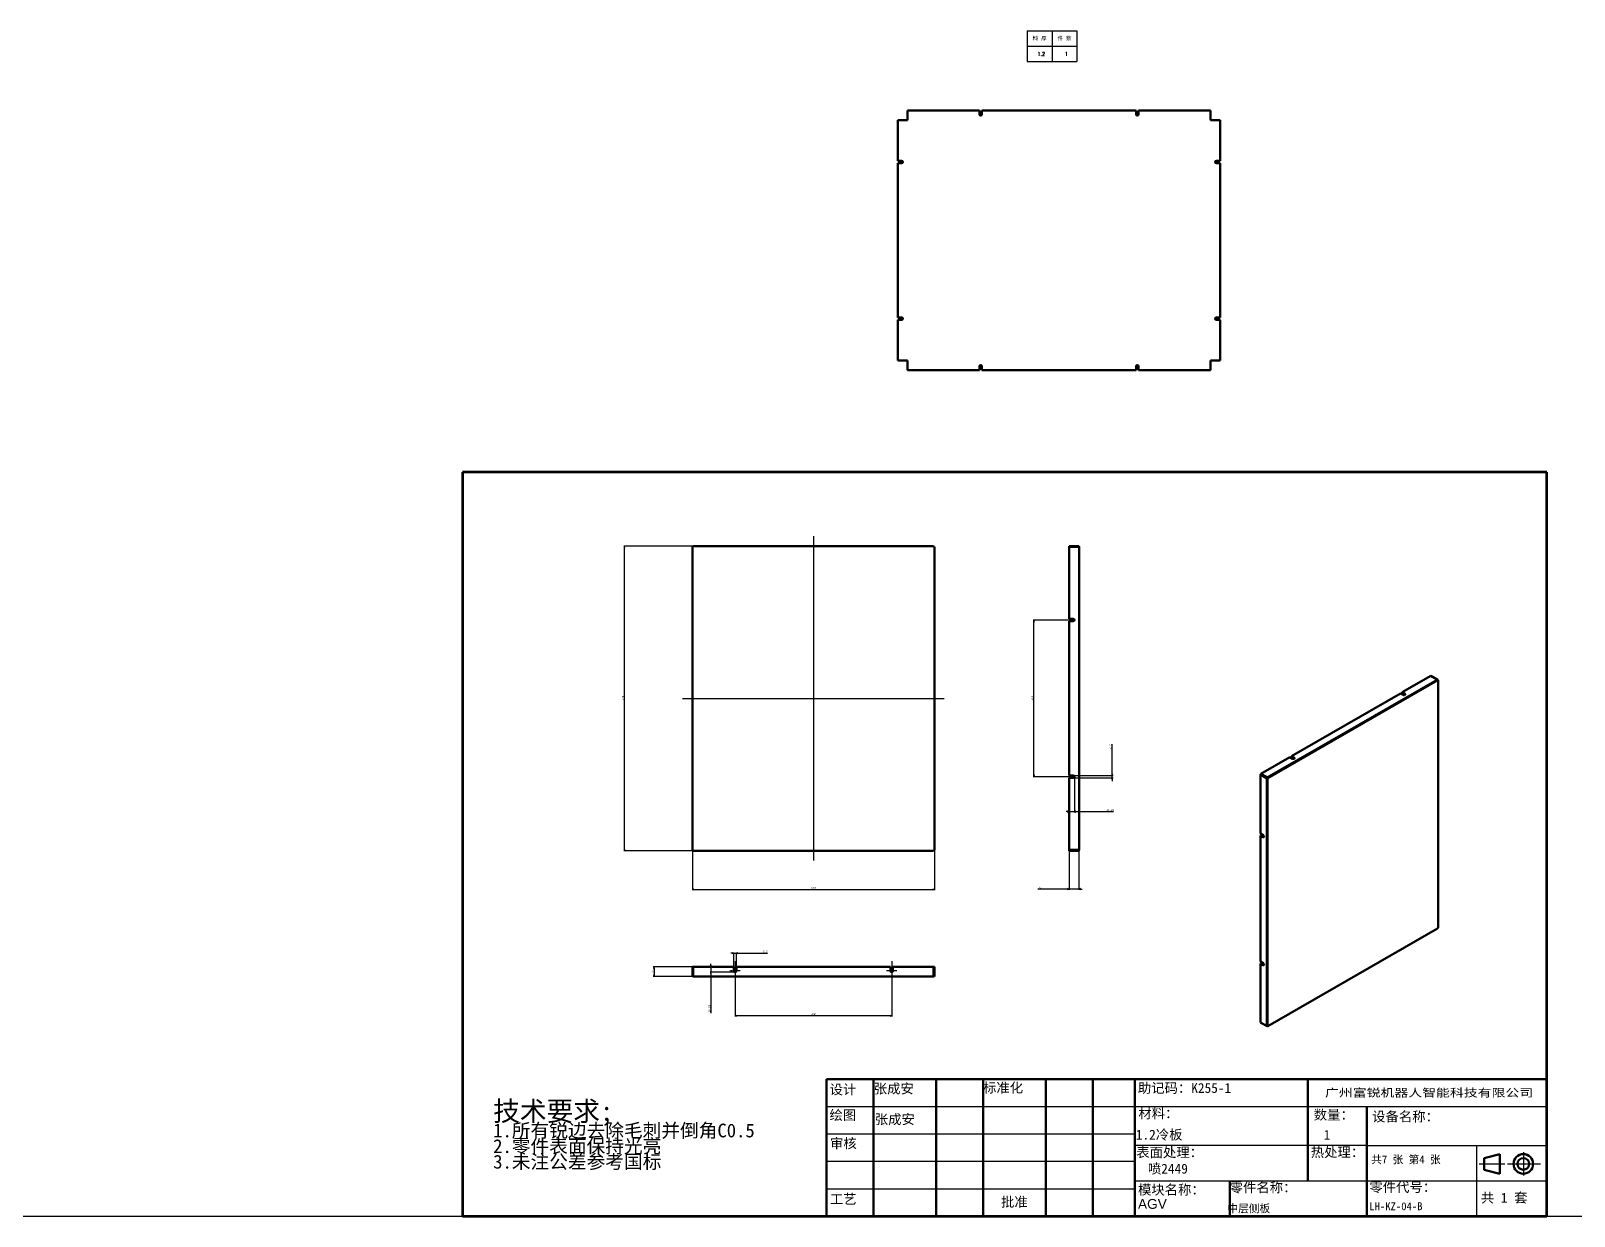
# Model space of a CAD drawing. Header units: millimetres. Extents: x 2989 to 98346, y -14444 to 9701.
# Drawn here: x 16456 to 20398, y 6378 to 9405 of the extents above; entities that cross this region are included whole.
import ezdxf
from ezdxf.enums import TextEntityAlignment as Align

# ---------------------------------------------------------------- set-up
doc = ezdxf.new("R2010")
doc.units = ezdxf.units.MM
doc.linetypes.add('CHAIN', pattern=[0.3543, 0.2362, -0.0295, 0.0591, -0.0295])
for name, color, linetype, lineweight, true_color in [('中心标记 (ISO)', 1, 'Continuous', 25, 0xff0000), ('中心线 (ISO)', 1, 'Continuous', 25, 0xff0000), ('尺寸 (ISO)', 5, 'Continuous', 25, 0x0000ff)]:
    doc.layers.add(name, color=color, linetype=linetype, lineweight=lineweight, true_color=true_color)
for name, color, linetype, lineweight in [('可见 (ISO)', 7, 'Continuous', 50), ('可见窄的 (ISO)', 7, 'Continuous', 35), ('图框 (ISO)', 7, 'Continuous', 70), ('标题 (ISO)', 7, 'Continuous', 50), ('符号 (ISO)', 7, 'Continuous', 25)]:
    doc.layers.add(name, color=color, linetype=linetype, lineweight=lineweight)
doc.styles.add('DIM', font='txt.shx', dxfattribs={"width": 0.8, "bigfont": 'bigfont.shx'})
doc.styles.get("Standard").update_dxf_attribs({"font": 'arial.ttf'})
doc.styles.add('文本样式126', font='simfang.ttf', dxfattribs={"width": 1.3})
doc.styles.add('文本样式19', font='tahoma.ttf')
doc.styles.add('文本样式91', font='simfang.ttf')
doc.styles.add('注释文本 (ISO)', font='simfang.ttf')
doc.dimstyles.new('默认 (GB)', dxfattribs={"dimscale": 2, "dimtxt": 2.5, "dimasz": 2, "dimexe": 1, "dimexo": 0, "dimgap": 0.75, "dimtad": 1, "dimtoh": 1, "dimrnd": 1e-08, "dimdsep": 46, "dimtxsty": '注释文本 (ISO)', "dimblk": 'Filled-2', "dimcen": 0.09, "dimdle": 10, "dimclrd": 256, "dimclre": 256, "dimclrt": 256, "dimaunit": 1, "dimadec": 3, "dimazin": 2, "dimtfac": 0.52, "dimtmove": 0, "dimatfit": 3, "dimldrblk": 'Filled-1', "dimfxl": 0, "dimtolj": 1, "dimlwd": -1, "dimlwe": -1, "dimarcsym": 0})

# ---------------------------------------------------------------- blocks, each defined once
blk = doc.blocks.new('图框 A3-A4')
at = {"layer": '图框 (ISO)'}
for p, q in [((287, 200), (10, 200)), ((10, 200), (10, 10)), ((287, 10), (287, 200)), ((10, 10), (287, 10))]:
    blk.add_line(p, q, dxfattribs=at)
blk = doc.blocks.new('标题栏 GB1')
at = {"layer": '标题 (ISO)'}
for p, q in [((194.57, 65.23), (194.57, 72.23)), ((194.57, 72.23), (378.57, 72.23)), ((206.57, 65.23), (206.57, 72.23)), ((222.57, 65.23), (222.57, 72.23)), ((234.57, 65.23), (234.57, 72.23)), ((250.57, 65.23), (250.57, 72.23)), ((262.57, 65.23), (262.57, 72.23)), ((273.31, 65.23), (273.31, 72.23)), ((317.57, 65.23), (317.57, 72.23)), ((378.57, 72.23), (378.57, 65.23)), ((194.57, 37.23), (194.57, 65.23)), ((206.57, 37.23), (206.57, 65.23)), ((222.57, 44.23), (222.57, 65.23)), ((234.57, 37.23), (234.57, 65.23)), ((250.57, 37.23), (250.57, 65.23)), ((262.57, 37.23), (262.57, 65.23)), ((273.31, 65.23), (273.31, 37.23)), ((317.57, 55.23), (317.57, 65.23)), ((378.57, 65.23), (378.57, 37.23)), ((317.57, 55.23), (317.57, 46.23)), ((366.57, 53.06), (362.57, 52.06)), ((362.57, 52.06), (362.57, 49.06)), ((366.57, 48.06), (366.57, 53.06)), ((362.57, 49.06), (366.57, 48.06)), ((222.57, 44.23), (222.57, 37.23)), ((297.57, 46.23), (297.57, 37.23)), ((378.57, 37.23), (194.57, 37.23))]:
    blk.add_line(p, q, dxfattribs=at)
at = {"layer": '标题 (ISO)', "lineweight": 25}
for p, q in [((194.57, 65.23), (273.31, 65.23)), ((273.31, 65.23), (378.57, 65.23)), ((194.57, 58.23), (273.31, 58.23)), ((332.57, 55.23), (273.31, 55.23)), ((332.57, 55.23), (378.57, 55.23)), ((360.57, 55.23), (360.57, 46.23)), ((372.58, 53.56), (372.58, 47.56)), ((194.57, 51.23), (273.31, 51.23)), ((361.32, 50.56), (367.88, 50.56)), ((368.55, 50.56), (370.07, 50.56)), ((370.07, 50.56), (376.97, 50.56)), ((194.57, 44.23), (273.31, 44.23)), ((273.31, 46.23), (378.57, 46.23)), ((360.57, 46.23), (360.57, 37.23))]:
    blk.add_line(p, q, dxfattribs=at)
at = {"layer": '标题 (ISO)', "lineweight": 50}
blk.add_line((332.57, 65.23), (332.57, 37.23), dxfattribs=at)
at = {"layer": '标题 (ISO)'}
for radius in [2.5, 1.5]:
    blk.add_circle((372.57, 50.56), radius, dxfattribs=at)
at = {"layer": '标题 (ISO)', "style": '文本样式126', "width": 1.3}
blk.add_text('广州富锐机器人智能科技有限公司', height=2, dxfattribs=at).set_placement((348.5, 68.73), align=Align.MIDDLE_CENTER)
at = {"layer": '标题 (ISO)', "char_height": 2.5, "style": '注释文本 (ISO)'}
for s, insert, attachment_point in [('\\f仿宋|b0|i0;设计', (195.38, 70.83), 1), ('张成安', (206.66, 71.05), 1), ('\\f仿宋|b0|i0;标准化', (234.57, 71.28), 1), ('助记码：K255-1', (274.11, 71.21), 1), ('\\f仿宋|b0|i0;绘图', (195.35, 64.28), 1), ('张成安', (206.92, 63.22), 1), ('\\f仿宋|b0|i0;材料：', (274.24, 64.72), 1), ('\\f仿宋|b0|i0;数量：', (319.04, 64.37), 1), ('\\f仿宋|b0|i0;审核', (195.48, 57.07), 1), ('\\f仿宋|b0|i0;热处理：', (318.29, 54.82), 1), ('\\f仿宋|b0|i0;零件名称：', (297.57, 45.8), 1), ('\\f仿宋|b0|i0;零件代号：', (333.25, 45.9), 1), ('\\f仿宋|b0|i0;批准', (242.57, 40.73), 5)]:
    blk.add_mtext(s, dxfattribs=dict(at, insert=insert, attachment_point=attachment_point))
at = {"layer": '标题 (ISO)', "char_height": 2.5, "attachment_point": 1, "style": '注释文本 (ISO)'}
for s, insert, line_spacing_factor in [('设备名称：\\P', (333.96, 63.91), 0.856364), ('模块名称：\\P\\fArial|b0|i0;\\H2.5000;AGV', (274.14, 45.23), 0.872369)]:
    blk.add_mtext(s, dxfattribs=dict(at, insert=insert, line_spacing_factor=line_spacing_factor))
at = {"layer": '标题 (ISO)', "attachment_point": 1, "style": '注释文本 (ISO)'}
for s, insert, char_height, width in [('\\f仿宋|b0|i0;表面处理：', (273.7, 54.78), 2.5, 18.7135), ('\\f仿宋|b0|i0;\\H2.0000;共7 张 第4 张', (333.72, 52.69), 2, 27.2374), ('  共 1 套', (358.32, 43.18), 2.5, 17.7919), ('\\f仿宋|b0|i0;工艺', (195.45, 42.85), 2.5, 7.4854)]:
    blk.add_mtext(s, dxfattribs=dict(at, insert=insert, char_height=char_height, width=width))
at = {"layer": '标题 (ISO)'}
for tag, p, height, style in [('材料_001', (273.59, 56.78), 2.5, '注释文本 (ISO)'), ('零件代号_001', (297.34, 38.16), 2, '文本样式91'), ('描述_001', (333.22, 38.74), 2, '文本样式91')]:
    blk.add_attdef(tag, p, '', height=height, dxfattribs=dict(at, style=style))
at = {"layer": '标题 (ISO)', "style": '文本样式91'}
blk.add_attdef('热处理', text='', height=2, dxfattribs=at).set_placement((318.2, 50.63), align=Align.TOP_LEFT)
at = {"layer": '标题 (ISO)', "style": '文本样式19'}
for tag, p in [('工程核准人', (256.57, 40.73)), ('工程批准日期', (267.94, 40.73))]:
    blk.add_attdef(tag, text='', height=1, dxfattribs=at).set_placement(p, align=Align.MIDDLE_CENTER)
blk = doc.blocks.new('Filled-2')
at = {"color": 0}
for p, q in [((0, 0), (-1, 0.25)), ((-1, 0.25), (-1, -0.25)), ((-1, 0), (0, 0)), ((-1, -0.25), (0, 0))]:
    blk.add_line(p, q, dxfattribs=at)
at = {"color": 0, "flags": 128}
blk.add_lwpolyline([(-1, -0.25), (0, 0), (-1, 0.25), (-1, -0.25)], dxfattribs=at)
at = {"color": 0}
blk.add_solid([(-1, -0.25), (0, 0), (-1, 0.25), (-1, -0.25)], dxfattribs=at)
blk = doc.blocks.new('*D111')
at = {"layer": 'Defpoints', "color": 0, "transparency": 16777216}
for p in [(18146, 7313.8), (18764, 7313.8), (18764, 7212.5)]:
    blk.add_point(p, dxfattribs=at)
at = {"layer": '尺寸 (ISO)', "transparency": 16777216}
for p, q in [((18146, 7313.8), (18146, 7210.5)), ((18764, 7313.8), (18764, 7210.5)), ((18150, 7212.5), (18760, 7212.5))]:
    blk.add_line(p, q, dxfattribs=at)
at = {"layer": '尺寸 (ISO)', "transparency": 16777216, "xscale": 4, "yscale": 4, "zscale": 4, "rotation": 180}
blk.add_blockref('Filled-2', (18146, 7212.5), dxfattribs=at)
at = {"layer": '尺寸 (ISO)', "transparency": 16777216, "xscale": 4, "yscale": 4, "zscale": 4}
blk.add_blockref('Filled-2', (18764, 7212.5), dxfattribs=at)
at = {"layer": '尺寸 (ISO)', "transparency": 16777216, "insert": (18449.9, 7219.1), "char_height": 5, "attachment_point": 1, "style": '注释文本 (ISO)'}
blk.add_mtext('\\A1;618', dxfattribs=at)
blk = doc.blocks.new('Filled-1')
at = {"color": 0}
for p, q in [((0, 0), (-1, 0.125)), ((-1, 0.125), (-1, -0.125)), ((-1, 0), (0, 0)), ((-1, -0.125), (0, 0))]:
    blk.add_line(p, q, dxfattribs=at)
at = {"color": 0, "flags": 128}
blk.add_lwpolyline([(-1, -0.125), (0, 0), (-1, 0.125), (-1, -0.125)], dxfattribs=at)
at = {"color": 0}
blk.add_solid([(-1, -0.125), (0, 0), (-1, 0.125), (-1, -0.125)], dxfattribs=at)
blk = doc.blocks.new('*D112')
at = {"layer": 'Defpoints', "color": 0, "transparency": 16777216}
for p in [(17972.4, 8089.4), (18148.4, 8089.4), (18148.4, 7311.4)]:
    blk.add_point(p, dxfattribs=at)
at = {"layer": '尺寸 (ISO)', "transparency": 16777216}
for p, q in [((18148.4, 8089.4), (17970.4, 8089.4)), ((17972.4, 7315.4), (17972.4, 8085.4)), ((18148.4, 7311.4), (17970.4, 7311.4))]:
    blk.add_line(p, q, dxfattribs=at)
at = {"layer": '尺寸 (ISO)', "transparency": 16777216, "xscale": 4, "yscale": 4, "zscale": 4}
for p, rotation in [((17972.4, 8089.4), 90), ((17972.4, 7311.4), 270)]:
    blk.add_blockref('Filled-2', p, dxfattribs=dict(at, rotation=rotation))
at = {"layer": '尺寸 (ISO)', "transparency": 16777216, "insert": (17965.8, 7695.4), "char_height": 5, "attachment_point": 1, "rotation": 90, "style": '注释文本 (ISO)'}
blk.add_mtext('\\A1;778', dxfattribs=at)
blk = doc.blocks.new('*D113')
at = {"layer": 'Defpoints', "color": 0, "transparency": 16777216}
for p in [(18048, 6989.7), (18148, 7014.7), (18148.4, 6989.7)]:
    blk.add_point(p, dxfattribs=at)
at = {"layer": '尺寸 (ISO)', "transparency": 16777216}
for p, q in [((18148, 7014.7), (18046, 7014.7)), ((18148.4, 6989.7), (18046, 6989.7)), ((18048, 7010.7), (18048, 6993.7))]:
    blk.add_line(p, q, dxfattribs=at)
at = {"layer": '尺寸 (ISO)', "transparency": 16777216, "xscale": 4, "yscale": 4, "zscale": 4}
for p, rotation in [((18048, 7014.7), 90), ((18048, 6989.7), 270)]:
    blk.add_blockref('Filled-2', p, dxfattribs=dict(at, rotation=rotation))
at = {"layer": '尺寸 (ISO)', "transparency": 16777216, "insert": (18041.4, 6998.9), "char_height": 5, "attachment_point": 1, "rotation": 90, "style": '注释文本 (ISO)'}
blk.add_mtext('\\A1;25', dxfattribs=at)
blk = doc.blocks.new('*D114')
at = {"layer": 'Defpoints', "color": 0, "transparency": 16777216}
for p in [(18193.1, 7001.4), (18228.2, 7014.7), (18255, 7001.4)]:
    blk.add_point(p, dxfattribs=at)
at = {"layer": '尺寸 (ISO)', "transparency": 16777216}
for p, q in [((18193.1, 7018.7), (18193.1, 7022.7)), ((18255, 7001.4), (18191.1, 7001.4)), ((18193.1, 7014.7), (18193.1, 7001.4)), ((18193.1, 6997.4), (18193.1, 6896.5))]:
    blk.add_line(p, q, dxfattribs=at)
at = {"layer": '尺寸 (ISO)', "transparency": 16777216, "xscale": 4, "yscale": 4, "zscale": 4}
for p, rotation in [((18193.1, 7014.7), 270), ((18193.1, 7001.4), 90)]:
    blk.add_blockref('Filled-2', p, dxfattribs=dict(at, rotation=rotation))
at = {"layer": '尺寸 (ISO)', "transparency": 16777216, "insert": (18186.5, 6898), "char_height": 5, "attachment_point": 1, "rotation": 90, "style": '注释文本 (ISO)'}
blk.add_mtext('\\A1;13.25', dxfattribs=at)
blk = doc.blocks.new('*D115')
at = {"layer": 'Defpoints', "color": 0, "transparency": 16777216}
for p in [(18255, 6991.4), (18655, 6991.4), (18255, 6889.7)]:
    blk.add_point(p, dxfattribs=at)
at = {"layer": '尺寸 (ISO)', "transparency": 16777216}
for p, q in [((18255, 6991.4), (18255, 6887.7)), ((18655, 6991.4), (18655, 6887.7)), ((18651, 6889.7), (18259, 6889.7))]:
    blk.add_line(p, q, dxfattribs=at)
at = {"layer": '尺寸 (ISO)', "transparency": 16777216, "xscale": 4, "yscale": 4, "zscale": 4, "rotation": 180}
blk.add_blockref('Filled-2', (18255, 6889.7), dxfattribs=at)
at = {"layer": '尺寸 (ISO)', "transparency": 16777216, "xscale": 4, "yscale": 4, "zscale": 4}
blk.add_blockref('Filled-2', (18655, 6889.7), dxfattribs=at)
at = {"layer": '尺寸 (ISO)', "transparency": 16777216, "insert": (18449.9, 6896.2), "char_height": 5, "attachment_point": 1, "style": '注释文本 (ISO)'}
blk.add_mtext('\\A1;400', dxfattribs=at)
blk = doc.blocks.new('*D116')
at = {"layer": 'Defpoints', "color": 0, "transparency": 16777216}
for p in [(18258.2, 7049.5), (18251.7, 7014.7), (18258.2, 7014.7)]:
    blk.add_point(p, dxfattribs=at)
at = {"layer": '尺寸 (ISO)', "transparency": 16777216}
for p, q in [((18247.7, 7049.5), (18243.7, 7049.5)), ((18251.7, 7014.7), (18251.7, 7051.5)), ((18251.7, 7049.5), (18258.2, 7049.5)), ((18258.2, 7014.7), (18258.2, 7051.5)), ((18262.2, 7049.5), (18337.7, 7049.5))]:
    blk.add_line(p, q, dxfattribs=at)
at = {"layer": '尺寸 (ISO)', "transparency": 16777216, "xscale": 4, "yscale": 4, "zscale": 4}
blk.add_blockref('Filled-2', (18251.7, 7049.5), dxfattribs=at)
at = {"layer": '尺寸 (ISO)', "transparency": 16777216, "xscale": 4, "yscale": 4, "zscale": 4, "rotation": 180}
blk.add_blockref('Filled-2', (18258.2, 7049.5), dxfattribs=at)
at = {"layer": '尺寸 (ISO)', "transparency": 16777216, "insert": (18326, 7056.1), "char_height": 5, "attachment_point": 1, "style": '注释文本 (ISO)'}
blk.add_mtext('\\A1;6.5', dxfattribs=at)
blk = doc.blocks.new('*D117')
at = {"layer": 'Defpoints', "color": 0, "transparency": 16777216}
for p in [(19018.4, 7900.4), (19118.4, 7900.4), (19118.4, 7500.4)]:
    blk.add_point(p, dxfattribs=at)
at = {"layer": '尺寸 (ISO)', "transparency": 16777216}
for p, q in [((19118.4, 7900.4), (19016.4, 7900.4)), ((19018.4, 7504.4), (19018.4, 7896.4)), ((19118.4, 7500.4), (19016.4, 7500.4))]:
    blk.add_line(p, q, dxfattribs=at)
at = {"layer": '尺寸 (ISO)', "transparency": 16777216, "xscale": 4, "yscale": 4, "zscale": 4}
for p, rotation in [((19018.4, 7900.4), 90), ((19018.4, 7500.4), 270)]:
    blk.add_blockref('Filled-2', p, dxfattribs=dict(at, rotation=rotation))
at = {"layer": '尺寸 (ISO)', "transparency": 16777216, "insert": (19011.9, 7695.3), "char_height": 5, "attachment_point": 1, "rotation": 90, "style": '注释文本 (ISO)'}
blk.add_mtext('\\A1;400', dxfattribs=at)
blk = doc.blocks.new('*D118')
at = {"layer": 'Defpoints', "color": 0, "transparency": 16777216}
for p in [(19118.4, 7503.7), (19118.4, 7497.2), (19218.4, 7497.2)]:
    blk.add_point(p, dxfattribs=at)
at = {"layer": '尺寸 (ISO)', "transparency": 16777216}
for p, q in [((19218.4, 7507.7), (19218.4, 7583.2)), ((19118.4, 7503.7), (19220.4, 7503.7)), ((19118.4, 7497.2), (19220.4, 7497.2)), ((19218.4, 7497.2), (19218.4, 7503.7)), ((19218.4, 7493.2), (19218.4, 7489.2))]:
    blk.add_line(p, q, dxfattribs=at)
at = {"layer": '尺寸 (ISO)', "transparency": 16777216, "xscale": 4, "yscale": 4, "zscale": 4}
for p, rotation in [((19218.4, 7503.7), 270), ((19218.4, 7497.2), 90)]:
    blk.add_blockref('Filled-2', p, dxfattribs=dict(at, rotation=rotation))
at = {"layer": '尺寸 (ISO)', "transparency": 16777216, "insert": (19211.9, 7571.5), "char_height": 5, "attachment_point": 1, "rotation": 90, "style": '注释文本 (ISO)'}
blk.add_mtext('\\A1;6.5', dxfattribs=at)
blk = doc.blocks.new('*D119')
at = {"layer": 'Defpoints', "color": 0, "transparency": 16777216}
for p in [(19121.7, 7500.4), (19108.4, 7411.1), (19121.7, 7411.1)]:
    blk.add_point(p, dxfattribs=at)
at = {"layer": '尺寸 (ISO)', "transparency": 16777216}
for p, q in [((19121.7, 7500.4), (19121.7, 7409.1)), ((19104.4, 7411.1), (19100.4, 7411.1)), ((19108.4, 7411.1), (19121.7, 7411.1)), ((19125.7, 7411.1), (19221.7, 7411.1))]:
    blk.add_line(p, q, dxfattribs=at)
at = {"layer": '尺寸 (ISO)', "transparency": 16777216, "xscale": 4, "yscale": 4, "zscale": 4}
blk.add_blockref('Filled-2', (19108.4, 7411.1), dxfattribs=at)
at = {"layer": '尺寸 (ISO)', "transparency": 16777216, "xscale": 4, "yscale": 4, "zscale": 4, "rotation": 180}
blk.add_blockref('Filled-2', (19121.7, 7411.1), dxfattribs=at)
at = {"layer": '尺寸 (ISO)', "transparency": 16777216, "insert": (19203.2, 7417.7), "char_height": 5, "attachment_point": 1, "style": '注释文本 (ISO)'}
blk.add_mtext('\\A1;13.25', dxfattribs=at)
blk = doc.blocks.new('*D120')
at = {"layer": 'Defpoints', "color": 0, "transparency": 16777216}
for p in [(19108.4, 7313.5), (19133.4, 7313.8), (19133.4, 7213.5)]:
    blk.add_point(p, dxfattribs=at)
at = {"layer": '尺寸 (ISO)', "transparency": 16777216}
for p, q in [((19108.4, 7313.5), (19108.4, 7211.5)), ((19133.4, 7313.8), (19133.4, 7211.5)), ((19104.4, 7213.5), (19028.2, 7213.5)), ((19133.4, 7213.5), (19108.4, 7213.5)), ((19137.4, 7213.5), (19141.4, 7213.5))]:
    blk.add_line(p, q, dxfattribs=at)
at = {"layer": '尺寸 (ISO)', "transparency": 16777216, "xscale": 4, "yscale": 4, "zscale": 4}
blk.add_blockref('Filled-2', (19108.4, 7213.5), dxfattribs=at)
at = {"layer": '尺寸 (ISO)', "transparency": 16777216, "xscale": 4, "yscale": 4, "zscale": 4, "rotation": 180}
blk.add_blockref('Filled-2', (19133.4, 7213.5), dxfattribs=at)
at = {"layer": '尺寸 (ISO)', "transparency": 16777216, "insert": (19029.7, 7220), "char_height": 5, "attachment_point": 1, "style": '注释文本 (ISO)'}
blk.add_mtext('\\A1;25', dxfattribs=at)
blk = doc.blocks.new('加工')
at = {"layer": '符号 (ISO)', "insert": (-36.68, 11.05), "char_height": 2.5, "width": 80.4946, "attachment_point": 1, "line_spacing_factor": 0.683636, "style": '注释文本 (ISO)'}
blk.add_mtext('{\\H2x;技术要求;\\P\\H0.7x;1.所有锐边去除毛刺并倒角C0.5\\H2.12498x; \\H0.47059x;\\P2.零件表面保持光亮\\H1.84035x; \\H0.54337x;\\P3.未注公差参考国标\\H1.80945x; }', dxfattribs=at)
blk = doc.blocks.new('*T27')
at = {"color": 0, "linetype": 'ByBlock', "lineweight": -2, "transparency": 16777216}
for p, q in [((0, 0), (127, 0)), ((0, 0), (0, -78)), ((63.5, 0), (63.5, -78)), ((127, 0), (127, -78)), ((0, -39), (127, -39)), ((0, -78), (127, -78))]:
    blk.add_line(p, q, dxfattribs=at)
at = {"color": 0, "transparency": 16777216, "char_height": 10, "width": 60.5, "attachment_point": 5}
for s, insert in [('{\\fSimSun|b0|i0|c134|p2;料 厚}', (31.75, -19.5)), ('{\\fSimSun|b0|i0|c134|p2;件 数}', (95.25, -19.5))]:
    blk.add_mtext(s, dxfattribs=dict(at, insert=insert))
blk = doc.blocks.new('拆图参数')
blk.add_blockref('*T27', (-63.5, 78))
at = {"style": 'DIM', "width": 0.8}
blk.add_attdef('6', text='', height=10, dxfattribs=at).set_placement((-37.1, 18.9), align=Align.MIDDLE_LEFT)
blk.add_attdef('1', text='', height=10, dxfattribs=at).set_placement((36.6, 19.3), align=Align.MIDDLE_CENTER)

msp = doc.modelspace()

# ---------------------------------------------------------------- linework, layer by layer
msp.add_line((2988.9631, 6378.0578), (54625.9527, 6378.0578))
at = {"layer": '中心标记 (ISO)', "linetype": 'CHAIN', "ltscale": 4.250268}
for p, q in [((18254.9567, 7029.658), (18254.9567, 6991.408)), ((18654.9567, 7029.658), (18654.9567, 6991.408))]:
    msp.add_line(p, q, dxfattribs=at)
at = {"layer": '中心标记 (ISO)', "linetype": 'CHAIN', "ltscale": 2.9446}
for p, q in [((18268.2067, 7004.658), (18241.7067, 7004.658)), ((18668.2067, 7004.658), (18641.7067, 7004.658))]:
    msp.add_line(p, q, dxfattribs=at)
at = {"layer": '中心线 (ISO)', "linetype": 'CHAIN', "ltscale": 23.990969}
for p, q in [((18454.9567, 8114.4337), (18454.9567, 7286.4337)), ((18120.9567, 7700.4337), (18788.9567, 7700.4337))]:
    msp.add_line(p, q, dxfattribs=at)
at = {"layer": '可见 (ISO)'}
for p, q in [((18695.3526, 9202.1738), (18879.0541, 9202.1738)), ((18695.3526, 9179.5738), (18695.3526, 9202.1738)), ((18879.0541, 9192.1738), (18879.0541, 9202.1738)), ((18885.5541, 9202.1738), (19279.0541, 9202.1738)), ((18885.5541, 9202.1738), (18885.5541, 9192.1738)), ((19279.0541, 9192.1738), (19279.0541, 9202.1738)), ((19285.5541, 9202.1738), (19469.2555, 9202.1738)), ((19285.5541, 9202.1738), (19285.5541, 9192.1738)), ((19469.2555, 9202.1738), (19469.2555, 9179.5738)), ((18670.3897, 9073.5095), (18670.3897, 9177.211)), ((18670.3897, 9177.211), (18692.9897, 9177.211)), ((18692.9897, 9177.211), (18692.9897, 9176.8595)), ((18692.9897, 9176.8595), (18695.7041, 9176.8595)), ((18695.7041, 9179.5738), (18695.3526, 9179.5738)), ((18695.7041, 9176.8595), (18695.7041, 9179.5738)), ((19469.2555, 9179.5738), (19468.9041, 9179.5738)), ((19468.9041, 9179.5738), (19468.9041, 9176.8595)), ((19468.9041, 9176.8595), (19471.6184, 9176.8595)), ((19471.6184, 9176.8595), (19471.6184, 9177.211)), ((19471.6184, 9177.211), (19494.2184, 9177.211)), ((19494.2184, 9177.211), (19494.2184, 9073.5095)), ((18670.3897, 9073.5095), (18680.3897, 9073.5095)), ((18680.3897, 9067.0095), (18670.3897, 9067.0095)), ((18670.3897, 8673.5095), (18670.3897, 9067.0095)), ((19484.2184, 9073.5095), (19494.2184, 9073.5095)), ((19494.2184, 9067.0095), (19484.2184, 9067.0095)), ((19494.2184, 9067.0095), (19494.2184, 8673.5095)), ((18670.3897, 8673.5095), (18680.3897, 8673.5095)), ((19484.2184, 8673.5095), (19494.2184, 8673.5095)), ((18680.3897, 8667.0095), (18670.3897, 8667.0095)), ((18670.3897, 8563.308), (18670.3897, 8667.0095)), ((19494.2184, 8667.0095), (19484.2184, 8667.0095)), ((19494.2184, 8667.0095), (19494.2184, 8563.308)), ((18692.9897, 8563.308), (18670.3897, 8563.308)), ((18695.7041, 8563.6595), (18692.9897, 8563.6595)), ((18692.9897, 8563.6595), (18692.9897, 8563.308)), ((18695.3526, 8538.3452), (18695.3526, 8560.9452)), ((18695.3526, 8560.9452), (18695.7041, 8560.9452)), ((18695.7041, 8560.9452), (18695.7041, 8563.6595)), ((19471.6184, 8563.6595), (19468.9041, 8563.6595)), ((19468.9041, 8563.6595), (19468.9041, 8560.9452)), ((19468.9041, 8560.9452), (19469.2555, 8560.9452)), ((19469.2555, 8560.9452), (19469.2555, 8538.3452)), ((19471.6184, 8563.308), (19471.6184, 8563.6595)), ((19494.2184, 8563.308), (19471.6184, 8563.308)), ((18879.0541, 8538.3452), (18695.3526, 8538.3452)), ((18879.0541, 8538.3452), (18879.0541, 8548.3452)), ((18885.5541, 8548.3452), (18885.5541, 8538.3452)), ((19279.0541, 8538.3452), (18885.5541, 8538.3452)), ((19279.0541, 8538.3452), (19279.0541, 8548.3452)), ((19285.5541, 8548.3452), (19285.5541, 8538.3452)), ((19469.2555, 8538.3452), (19285.5541, 8538.3452)), ((18147.1567, 8087.3851), (18145.9567, 8087.3851)), ((18145.9567, 8087.3851), (18145.9567, 8087.0337)), ((18148.3567, 8087.0337), (18145.9567, 8087.0337)), ((18145.9567, 7313.8337), (18145.9567, 8087.0337)), ((18147.1567, 8087.0337), (18147.1567, 8087.3851)), ((18148.3567, 8089.4337), (18148.0053, 8089.4337)), ((18148.0053, 8088.2337), (18148.0053, 8089.4337)), ((18148.3567, 8088.2337), (18148.0053, 8088.2337)), ((18148.3567, 8089.4337), (18148.3567, 8087.0337)), ((18148.3567, 8089.4337), (18761.5567, 8089.4337)), ((18761.5567, 8087.0337), (18761.5567, 8089.4337)), ((18761.9082, 8089.4337), (18761.5567, 8089.4337)), ((18761.5567, 8088.2337), (18761.9082, 8088.2337)), ((18763.9567, 8087.0337), (18761.5567, 8087.0337)), ((18761.9082, 8088.2337), (18761.9082, 8089.4337)), ((18762.7567, 8087.0337), (18762.7567, 8087.3851)), ((18762.7567, 8087.3851), (18763.9567, 8087.3851)), ((18763.9567, 8087.0337), (18763.9567, 8087.3851)), ((18763.9567, 8087.0337), (18763.9567, 7313.8337)), ((19131.0415, 8089.4337), (19108.4415, 8089.4337)), ((19108.4415, 8088.2337), (19108.4415, 8089.4337)), ((19131.0415, 8088.2337), (19108.4415, 8088.2337)), ((19108.4415, 8087.3851), (19131.0415, 8087.3851)), ((19108.4415, 7903.6837), (19108.4415, 8087.3851)), ((19131.0415, 8088.2337), (19131.0415, 8089.4337)), ((19131.0415, 8087.3851), (19131.0415, 8087.0337)), ((19133.4415, 8087.0337), (19131.0415, 8087.0337)), ((19133.4415, 8087.0337), (19133.4415, 7313.8337)), ((19108.4415, 7903.6837), (19118.4415, 7903.6837)), ((19118.4415, 7897.1837), (19108.4415, 7897.1837)), ((19108.4415, 7503.6837), (19108.4415, 7897.1837)), ((19958.9633, 7715.8522), (20032.2913, 7758.079)), ((20032.2913, 7758.079), (20048.2719, 7748.8764)), ((20048.2719, 7748.8764), (20048.0234, 7748.7333)), ((20048.2719, 7748.569), (20048.2719, 7748.8764)), ((20049.7204, 7748.0358), (20048.2719, 7748.8699)), ((20049.0949, 7747.6756), (20049.7204, 7748.0358)), ((20049.2257, 7747.4635), (20049.7204, 7747.7484)), ((20049.7204, 7747.7484), (20049.7204, 7748.0358)), ((20050.4234, 7114.6437), (20050.4234, 7746.7712)), ((19676.1205, 7552.9739), (19954.3671, 7713.2054)), ((19961.4381, 7709.1335), (19954.3671, 7713.2054)), ((19958.9633, 7714.8712), (19958.9633, 7715.8522)), ((19958.9633, 7715.8522), (19966.0343, 7711.7803)), ((19966.0343, 7710.7992), (19958.9633, 7714.8712)), ((19598.1963, 7508.1004), (19671.5243, 7550.3272)), ((19678.5954, 7546.2552), (19671.5243, 7550.3272)), ((19676.1205, 7552.9739), (19683.1916, 7548.902)), ((19676.1205, 7551.9929), (19676.1205, 7552.9739)), ((19683.1916, 7547.9209), (19676.1205, 7551.9929)), ((19108.4415, 7503.6837), (19118.4415, 7503.6837)), ((19118.4415, 7497.1837), (19108.4415, 7497.1837)), ((19108.4415, 7313.4822), (19108.4415, 7497.1837)), ((19597.5963, 7506.0801), (19596.7478, 7505.5914)), ((19596.7478, 7505.5914), (19612.7284, 7496.3888)), ((19596.7478, 7355.4068), (19596.7478, 7505.5914)), ((19613.5769, 7496.8775), (19597.5963, 7506.0801)), ((19614.1769, 7498.8977), (19598.1963, 7508.1004)), ((19598.1963, 7507.1193), (19598.1963, 7508.1004)), ((19614.1769, 7497.9167), (19598.1963, 7507.1193)), ((19613.5769, 7496.8775), (19612.7284, 7496.3888)), ((19613.5769, 7496.5901), (19612.7284, 7496.1015)), ((19612.7284, 7496.3888), (19612.7284, 7496.1015)), ((19613.5769, 7496.5901), (19613.5769, 7496.8775)), ((19614.4255, 7499.0409), (19614.1769, 7498.8977)), ((19614.1769, 7497.9167), (19614.1769, 7498.8977)), ((19614.4255, 7498.0598), (19614.1769, 7497.9167)), ((19614.4255, 7498.0598), (19614.4255, 7499.0409)), ((19615.274, 7496.5901), (19616.1225, 7496.1015)), ((19596.7478, 7355.4068), (19603.8189, 7351.3349)), ((19596.7478, 7350.0928), (19597.5963, 7350.5814)), ((19596.7478, 7028.388), (19596.7478, 7350.0928)), ((19603.8189, 7346.0208), (19596.7478, 7350.0928)), ((19597.5963, 7350.5814), (19604.6674, 7346.5095)), ((18145.9567, 7313.8337), (18148.3567, 7313.8337)), ((18145.9567, 7313.8337), (18145.9567, 7313.4822)), ((18147.1567, 7313.4822), (18145.9567, 7313.4822)), ((18147.1567, 7313.8337), (18147.1567, 7313.4822)), ((18148.3567, 7312.6337), (18148.0053, 7312.6337)), ((18148.0053, 7312.6337), (18148.0053, 7311.4337)), ((18148.0053, 7311.4337), (18148.3567, 7311.4337)), ((18148.3567, 7313.8337), (18148.3567, 7311.4337)), ((18761.5567, 7311.4337), (18148.3567, 7311.4337)), ((18761.5567, 7311.4337), (18761.5567, 7313.8337)), ((18761.5567, 7313.8337), (18763.9567, 7313.8337)), ((18761.5567, 7312.6337), (18761.9082, 7312.6337)), ((18761.5567, 7311.4337), (18761.9082, 7311.4337)), ((18761.9082, 7312.6337), (18761.9082, 7311.4337)), ((18762.7567, 7313.8337), (18762.7567, 7313.4822)), ((18762.7567, 7313.4822), (18763.9567, 7313.4822)), ((18763.9567, 7313.4822), (18763.9567, 7313.8337)), ((19131.0415, 7313.4822), (19108.4415, 7313.4822)), ((19131.0415, 7312.6337), (19108.4415, 7312.6337)), ((19108.4415, 7312.6337), (19108.4415, 7311.4337)), ((19108.4415, 7311.4337), (19131.0415, 7311.4337)), ((19131.0415, 7313.8337), (19133.4415, 7313.8337)), ((19131.0415, 7313.8337), (19131.0415, 7313.4822)), ((19131.0415, 7312.6337), (19131.0415, 7311.4337)), ((19615.6232, 6862.8715), (20049.221, 7112.5639)), ((19596.7478, 7028.388), (19603.8189, 7024.316)), ((19596.7478, 7023.0739), (19597.5963, 7023.5626)), ((19596.7478, 6872.8893), (19596.7478, 7023.0739)), ((19603.8189, 7019.002), (19596.7478, 7023.0739)), ((19597.5963, 7023.5626), (19604.6674, 7019.4906)), ((18147.1567, 7014.658), (18145.9567, 7014.658)), ((18145.9567, 7014.658), (18145.9567, 6992.058)), ((18147.1567, 6992.058), (18145.9567, 6992.058)), ((18147.1567, 6992.058), (18147.1567, 7014.658)), ((18148.0053, 7014.658), (18251.7067, 7014.658)), ((18148.0053, 6992.058), (18148.0053, 7014.658)), ((18148.3567, 6992.058), (18148.0053, 6992.058)), ((18148.3567, 6992.058), (18148.3567, 6989.658)), ((18761.5567, 6989.658), (18148.3567, 6989.658)), ((18251.7067, 7004.658), (18251.7067, 7014.658)), ((18258.2067, 7014.658), (18258.2067, 7004.658)), ((18258.2067, 7014.658), (18651.7067, 7014.658)), ((18651.7067, 7004.658), (18651.7067, 7014.658)), ((18658.2067, 7014.658), (18658.2067, 7004.658)), ((18658.2067, 7014.658), (18761.9082, 7014.658)), ((18761.5567, 6989.658), (18761.5567, 6992.058)), ((18761.9082, 6992.058), (18761.5567, 6992.058)), ((18761.9082, 7014.658), (18761.9082, 6992.058)), ((18762.7567, 6992.058), (18762.7567, 7014.658)), ((18762.7567, 7014.658), (18763.9567, 7014.658)), ((18762.7567, 6992.058), (18763.9567, 6992.058)), ((18763.9567, 6992.058), (18763.9567, 7014.658)), ((19612.7284, 6863.6867), (19596.7478, 6872.8893)), ((19598.1963, 6872.0552), (19598.1963, 6872.0487)), ((19598.1963, 6872.0487), (19614.1769, 6862.8461)), ((19612.7284, 6863.974), (19612.7284, 6863.6867)), ((19612.9963, 6863.841), (19612.7284, 6863.6867)), ((19614.1769, 6863.5767), (19614.1769, 6862.8461)), ((19614.1769, 6862.8461), (19614.4255, 6862.9892)), ((19614.4255, 6863.5692), (19614.4255, 6862.9892))]:
    msp.add_line(p, q, dxfattribs=at)
for centre, radius, start, end in [((18882.3041, 9192.1738), 3.25, 180, 0), ((19282.3041, 9192.1738), 3.25, 180, 0), ((18680.3897, 9070.2595), 3.25, 270, 90), ((19484.2184, 9070.2595), 3.25, 90, 270), ((18680.3897, 8670.2595), 3.25, 270, 90), ((19484.2184, 8670.2595), 3.25, 90, 270), ((18882.3041, 8548.3452), 3.25, 0, 180), ((19282.3041, 8548.3452), 3.25, 0, 180), ((19131.0415, 8087.0337), 2.4, 0, 90), ((19131.0415, 8087.0337), 1.2, 0, 90), ((19118.4415, 7900.4337), 3.25, 270, 90), ((19118.4415, 7500.4337), 3.25, 270, 90), ((19131.0415, 7313.8337), 2.4, 270, 0), ((19131.0415, 7313.8337), 1.2, 270, 0), ((18148.3567, 6992.058), 2.4, 180, 270), ((18148.3567, 6992.058), 1.2, 180, 270), ((18254.9567, 7004.658), 3.25, 180, 0), ((18654.9567, 7004.658), 3.25, 180, 0), ((18761.5567, 6992.058), 2.4, 270, 0), ((18761.5567, 6992.058), 1.2, 270, 0)]:
    msp.add_arc(centre, radius, start, end, dxfattribs=at)
for centre, major_axis, ratio, start_param, end_param in [((20048.0234, 7746.7712), (1.1977, -2.0798), 0.578093116, 0.787331872, 2.358128199), ((20048.0234, 7746.7712), (2.4, 0), 0.575861701, 5.497787144, 7.068583471), ((19963.7362, 7710.4569), (3.25, 0), 0.575861701, 3.926990817, 7.068583471), ((19963.7362, 7709.4758), (3.25, 0), 0.575861701, 0.265194802, 0.785398163), ((19680.8935, 7547.5786), (3.25, 0), 0.575861701, 3.926990817, 7.068583471), ((19680.8935, 7546.5975), (3.25, 0), 0.575861701, 0.265194802, 0.785398163), ((19614.4255, 7497.0787), (2.4, 0), 0.575861701, 3.926990817, 5.497787144), ((19614.4255, 7497.0787), (-1.2, 0), 0.575861701, 0.785398163, 2.35619449), ((19614.4255, 7497.0787), (-1.1977, 2.0798), 0.578093116, 3.928924525, 5.499720852), ((19614.4255, 7497.0787), (-0.5988, 1.0399), 0.578093116, 3.928924525, 5.499720852), ((19603.8189, 7348.6778), (1.6219, -2.8164), 0.578093116, 5.499720852, 8.641313506), ((19604.6674, 7349.1665), (1.6219, -2.8164), 0.578093116, 5.499720852, 6.019560142), ((20048.0234, 7114.6437), (1.1977, -2.0798), 0.578093116, 0, 0.787331872), ((20048.0234, 7114.6437), (2.4, 0), 0.575861701, 5.497787144, 6.283185307), ((19603.8189, 7021.659), (1.6219, -2.8164), 0.578093116, 5.499720852, 8.641313506), ((19604.6674, 7022.1476), (1.6219, -2.8164), 0.578093116, 5.499720852, 6.019560142), ((19614.4255, 6864.9513), (-2.4, 0), 0.575861701, 0.785398163, 2.35619449), ((19614.4255, 6864.9513), (1.1977, -2.0798), 0.578093116, 5.499720852, 7.070517179)]:
    msp.add_ellipse(centre, major_axis=major_axis, ratio=ratio, start_param=start_param, end_param=end_param, dxfattribs=at)
at = {"layer": '可见窄的 (ISO)'}
for p, q in [((19614.4255, 7499.0409), (20048.0234, 7748.7333)), ((20049.7204, 7745.7939), (19616.1225, 7496.1015)), ((20049.7204, 7113.6664), (20049.7204, 7745.7939)), ((19966.0343, 7711.7803), (19966.0343, 7710.7992)), ((19683.1916, 7548.902), (19683.1916, 7547.9209)), ((19612.7284, 6863.974), (19612.7284, 7496.1015)), ((19616.1225, 7496.1015), (19616.1225, 6863.974)), ((19604.6674, 7346.5095), (19603.8189, 7346.0208)), ((19616.1225, 6863.974), (20049.7204, 7113.6664)), ((19604.6674, 7019.4906), (19603.8189, 7019.002))]:
    msp.add_line(p, q, dxfattribs=at)

# ---------------------------------------------------------------- block references
msp.add_blockref('拆图参数', (19064.5544, 9327.2054)).add_auto_attribs({'1': '1', '6': '1.2'})
at = {"xscale": 10, "yscale": 10, "zscale": 10}
for name, p in [('图框 A3-A4', (17458.344, 6278.0579)), ('加工', (18003.9069, 6560.7618))]:
    msp.add_blockref(name, p, dxfattribs=at)
ref = msp.add_blockref('标题栏 GB1', (16542.6326, 6005.8058), dxfattribs=dict(xscale=10, yscale=10, zscale=10))
ref.add_attrib('零件代号_001', '中层侧板', (19512.6297, 6387.6835), dxfattribs={"layer": '标题 (ISO)', "height": 20, "style": '文本样式91'})
ref.add_attrib('描述_001', 'LH-KZ-04-B', (19874.8611, 6393.2054), dxfattribs={"layer": '标题 (ISO)', "height": 20, "style": '文本样式91'})
ref.add_attrib('材料_001', '1.2冷板', (19278.5426, 6573.634), dxfattribs={"layer": '标题 (ISO)', "height": 25, "style": '注释文本 (ISO)'})

# ---------------------------------------------------------------- texts
at = {"layer": '符号 (ISO)', "insert": (19758.344, 6598.0579), "char_height": 25, "attachment_point": 1, "style": '注释文本 (ISO)'}
msp.add_mtext('{1}', dxfattribs=at)
at = {"layer": '符号 (ISO)', "insert": (19309.413, 6511.6785), "char_height": 25, "width": 130, "attachment_point": 1, "style": '注释文本 (ISO)'}
msp.add_mtext('{喷2449}', dxfattribs=at)

# ---------------------------------------------------------------- dimensions: what is measured, and where the dimension line sits
at = {"layer": '尺寸 (ISO)'}
for base, p1, p2, angle, override, picture, middle in [((17972.3567, 8089.4337), (18148.3567, 7311.4337), (18148.3567, 8089.4337), 90, {"dimtoh": 0, "dimdec": 2, "dimtp": 0, "dimtm": 0, "dimtdec": 2, "dimtofl": 0, "dimatfit": 1}, '*D112', (17972.3567, 7700.4337)), ((19018.4415, 7900.4337), (19118.4415, 7500.4337), (19118.4415, 7900.4337), 90, {"dimtoh": 0, "dimdec": 2, "dimtp": 0, "dimtm": 0, "dimtdec": 2, "dimtofl": 0, "dimatfit": 1}, '*D117', (19018.4415, 7700.4337)), ((19218.4415, 7497.1837), (19118.4415, 7503.6837), (19118.4415, 7497.1837), 270, {"dimtoh": 0, "dimdec": 2, "dimtp": 0, "dimtm": 0, "dimtdec": 2, "dimtofl": 1, "dimatfit": 1}, '*D118', (19218.4415, 7576.6122)), ((18193.1176, 7001.408), (18228.1963, 7014.658), (18254.9567, 7001.408), 270, {"dimtoh": 0, "dimdec": 2, "dimse1": 1, "dimtp": 0, "dimtm": 0, "dimtdec": 2, "dimtofl": 1, "dimatfit": 1}, '*D114', (18193.1176, 6906.5055)), ((18048.0053, 6989.658), (18148.0053, 7014.658), (18148.3567, 6989.658), 270, {"dimtoh": 0, "dimdec": 2, "dimtp": 0, "dimtm": 0, "dimtdec": 2, "dimtofl": 1, "dimatfit": 1}, '*D113', (18048.0053, 7002.158)), ((18254.9567, 6889.658), (18654.9567, 6991.408), (18254.9567, 6991.408), 180, {"dimtoh": 0, "dimdec": 2, "dimtp": 0, "dimtm": 0, "dimtdec": 2, "dimtofl": 0, "dimatfit": 1}, '*D115', (18455.0567, 6889.658))]:
    dim = msp.add_linear_dim(base=base, p1=p1, p2=p2, angle=angle, dimstyle='默认 (GB)', override=override, dxfattribs=at)
    dim.commit()
    dim.dimension.update_dxf_attribs({"geometry": picture, "text_midpoint": middle, "dimtype": 160})
for base, p1, p2, override, picture, middle in [((19121.6915, 7411.1291), (19108.4415, 7411.1291), (19121.6915, 7500.4337), {"dimtoh": 0, "dimdec": 2, "dimse1": 1, "dimtp": 0, "dimtm": 0, "dimtdec": 2, "dimtofl": 1, "dimatfit": 1}, '*D119', (19211.6915, 7411.1291)), ((18763.9567, 7212.5221), (18145.9567, 7313.8337), (18763.9567, 7313.8337), {"dimtoh": 0, "dimdec": 2, "dimtp": 0, "dimtm": 0, "dimtdec": 2, "dimtofl": 0, "dimatfit": 1}, '*D111', (18454.9567, 7212.5221)), ((19133.4415, 7213.4822), (19108.4415, 7313.4822), (19133.4415, 7313.8337), {"dimtoh": 0, "dimdec": 2, "dimtp": 0, "dimtm": 0, "dimtdec": 2, "dimtofl": 1, "dimatfit": 1}, '*D120', (19032.9223, 7213.4822)), ((18258.2067, 7049.4716), (18251.7067, 7014.658), (18258.2067, 7014.658), {"dimtoh": 0, "dimdec": 2, "dimtp": 0, "dimtm": 0, "dimtdec": 2, "dimtofl": 1, "dimatfit": 1}, '*D116', (18331.1353, 7049.4716))]:
    dim = msp.add_linear_dim(base=base, p1=p1, p2=p2, dimstyle='默认 (GB)', override=override, dxfattribs=at)
    dim.commit()
    dim.dimension.update_dxf_attribs({"geometry": picture, "text_midpoint": middle, "dimtype": 160})

doc.saveas('drawing.dxf')
